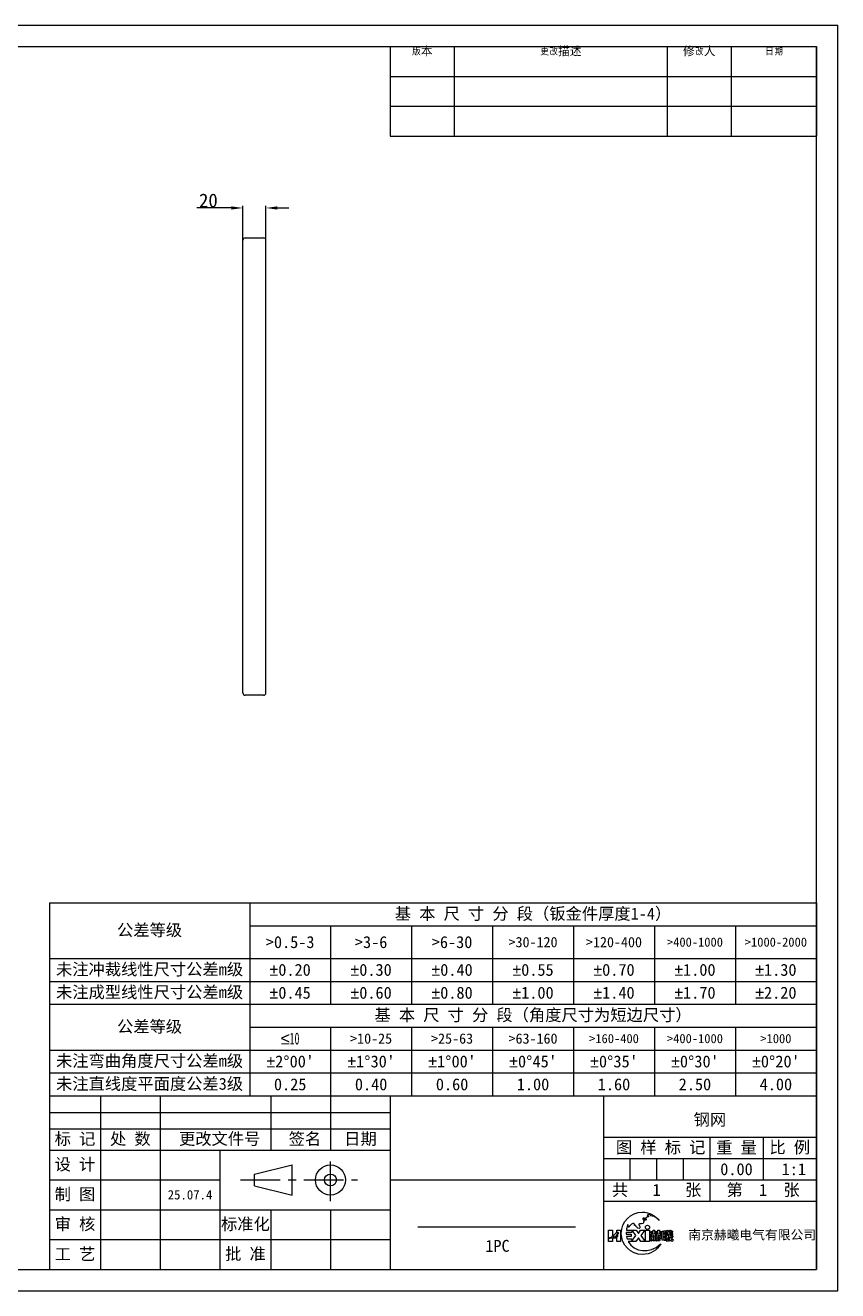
# Model space of a CAD drawing. Header units: millimetres. Extents: x 2092 to 3657, y 94 to 1201.
# Drawn here: x 2947 to 3657, y 94 to 1201 of the extents above; entities that cross this region are included whole.
import ezdxf

# ---------------------------------------------------------------- set-up
doc = ezdxf.new("R2010")
doc.units = ezdxf.units.MM
doc.header["$LTSCALE"] = 92.4
doc.header["$PDMODE"] = 3
doc.header["$PDSIZE"] = 2
doc.linetypes.add('CENTER', pattern=[0.6, 0.375, -0.075, 0.075, -0.075])
doc.layers.get('0').update_dxf_attribs({"linetype": 'CONTINUOUS'})
doc.layers.get('Defpoints').update_dxf_attribs({"linetype": 'CONTINUOUS'})
for name, color, linetype in [('GANGWANG_DXF_DIMENSION', 7, 'CONTINUOUS'), ('WANG_9_DXF_CONTINUOUS_LINE', 7, 'CONTINUOUS'), ('图框', 7, 'CONTINUOUS')]:
    doc.layers.add(name, color=color, linetype=linetype)
doc.styles.get("Standard").update_dxf_attribs({"font": 'simfang1.ttf'})
doc.styles.add('TEXTSTYLE_2', font='simfang2.ttf')
doc.styles.add('TEXTSTYLE_3', font='gdt')
doc.styles.add('TEXTSTYLE_4', font='symbol_asme.ttf')
doc.styles.add('TEXTSTYLE_5', font='symbol_asme.ttf')
doc.dimstyles.new('DIMSTYLE_2', dxfattribs={"dimtxt": 8, "dimasz": 10, "dimexe": 2, "dimexo": 0, "dimgap": 0.5, "dimtad": 1, "dimdec": 3, "dimdsep": 46, "dimtxsty": 'Standard', "dimblk": '_FILLED', "dimblk1": '_FILLED', "dimblk2": '_FILLED', "dimcen": 0.09, "dimadec": 3, "dimazin": 2, "dimtp": 0.2, "dimtm": 0.2, "dimtfac": 1, "dimtdec": 3, "dimtofl": 0, "dimtmove": 0, "dimatfit": 3, "dimldrblk": '_FILLED', "dimfxl": 1, "dimtolj": 1, "dimarcsym": 0})

# ---------------------------------------------------------------- blocks, each defined once
blk = doc.blocks.new('_FILLED')
at = {"color": 0, "linetype": 'ByBlock'}
blk.add_solid([(0, 0), (-1, 0.14), (-1, -0.14)], dxfattribs=at)
blk = doc.blocks.new('*D14')
at = {"layer": 'Defpoints', "color": 0}
for p in [(3137.2, 1041.2), (3137.2, 1013), (3157.3, 1013)]:
    blk.add_point(p, dxfattribs=at)
at = {"layer": 'GANGWANG_DXF_DIMENSION', "color": 0, "lineweight": -2}
for p, q in [((3127.2, 1041.2), (3096.8, 1041.2)), ((3137.2, 1013), (3137.2, 1043.2)), ((3157.3, 1013), (3157.3, 1043.2)), ((3167.3, 1041.2), (3177.3, 1041.2))]:
    blk.add_line(p, q, dxfattribs=at)
at = {"layer": 'GANGWANG_DXF_DIMENSION', "color": 0, "lineweight": -2, "xscale": 10, "yscale": 10, "zscale": 10}
blk.add_blockref('_FILLED', (3137.2, 1041.2), dxfattribs=at)
at = {"layer": 'GANGWANG_DXF_DIMENSION', "color": 0, "lineweight": -2, "xscale": 10, "yscale": 10, "zscale": 10, "rotation": 180}
blk.add_blockref('_FILLED', (3157.3, 1041.2), dxfattribs=at)
at = {"layer": 'GANGWANG_DXF_DIMENSION', "color": 0, "insert": (3107, 1047.7), "char_height": 12, "attachment_point": 5}
blk.add_mtext('\\A1;20', dxfattribs=at)
blk = doc.blocks.new('*T33')
at = {"layer": '图框', "color": 0, "linetype": 'ByBlock', "lineweight": -2, "transparency": 16777216}
for p, q in [((0, 0), (372.645, 0)), ((0, 0), (0, -78.25545)), ((55.89675, 0), (55.89675, -78.25545)), ((242.21925, 0), (242.21925, -78.25545)), ((298.116, 0), (298.116, -78.25545)), ((372.645, 0), (372.645, -78.25545)), ((0, -26.08515), (372.645, -26.08515)), ((0, -52.1703), (372.645, -52.1703)), ((0, -78.25545), (372.645, -78.25545))]:
    blk.add_line(p, q, dxfattribs=at)
at = {"layer": '图框', "color": 3, "linetype": 'Continuous', "transparency": 16777216, "char_height": 7.4529, "attachment_point": 2, "style": 'TEXTSTYLE_3'}
for s, insert, width in [('版本', (27.948375, -0.223587), 55.449576), ('更改描述', (149.058, -0.223587), 185.875326), ('修改人', (270.167625, -0.223587), 55.449576), ('日期', (335.3805, -0.223587), 74.081826)]:
    blk.add_mtext(s, dxfattribs=dict(at, insert=insert, width=width))

msp = doc.modelspace()

# ---------------------------------------------------------------- linework, layer by layer
at = {"layer": 'WANG_9_DXF_CONTINUOUS_LINE', "color": 7}
for p, q in [((3137.2114, 617.04), (3137.2114, 1013.04)), ((3139.2114, 1015.04), (3155.3114, 1015.04)), ((3157.3114, 617.04), (3157.3114, 1013.04)), ((3155.3114, 615.04), (3139.2114, 615.04))]:
    msp.add_line(p, q, dxfattribs=at)
for centre, start, end in [((3139.2114, 1013.04), 90, 180), ((3155.3114, 1013.04), 0, 90), ((3139.2114, 617.04), 180, 270), ((3155.3114, 617.04), 270, 360)]:
    msp.add_arc(centre, 2, start, end, dxfattribs=at)
at = {"layer": '图框', "color": 2, "linetype": 'Continuous'}
for p, q in [((2092.2628, 1200.9688), (3657.3718, 1200.9688)), ((3657.3718, 94.2131), (3657.3718, 1200.9688)), ((2967.9786, 433.3201), (3638.7396, 433.3201)), ((2967.9786, 433.3201), (2967.9786, 264.6026)), ((3143.1217, 433.3201), (3143.1217, 264.6026)), ((3638.7396, 433.3201), (3638.7396, 264.6026)), ((3143.1217, 413.2904), (3638.7396, 413.2904)), ((3213.9243, 413.2904), (3213.9243, 344.7213)), ((3284.7268, 413.2904), (3284.7268, 344.7213)), ((3355.5294, 413.2904), (3355.5294, 344.7213)), ((3426.3319, 413.2904), (3426.3319, 344.7213)), ((3497.1345, 413.2904), (3497.1345, 344.7213)), ((3567.937, 413.2904), (3567.937, 344.7213)), ((2967.9786, 384.7806), (3638.7396, 384.7806)), ((2967.9786, 364.7509), (3638.7396, 364.7509)), ((2967.9786, 344.7213), (3638.7396, 344.7213)), ((3143.1217, 324.6916), (3638.7396, 324.6916)), ((3213.9243, 324.6916), (3213.9243, 264.6026)), ((3284.7268, 324.6916), (3284.7268, 264.6026)), ((3355.5294, 324.6916), (3355.5294, 264.6026)), ((3426.3319, 324.6916), (3426.3319, 264.6026)), ((3497.1345, 324.6916), (3497.1345, 264.6026)), ((3567.937, 324.6916), (3567.937, 264.6026)), ((2967.9786, 304.6619), (3638.7396, 304.6619)), ((2967.9786, 284.6323), (3638.7396, 284.6323)), ((2967.9786, 273.0827), (2967.9786, 112.8454)), ((3213.9243, 273.0827), (3213.9243, 217.186)), ((3638.7396, 273.0827), (3638.7396, 112.8454)), ((2967.9786, 264.6026), (3638.7396, 264.6026)), ((3012.696, 264.6026), (3012.696, 112.8454)), ((3064.8663, 264.6026), (3064.8663, 112.8454)), ((3161.754, 264.6026), (3161.754, 217.186)), ((3266.0946, 264.6026), (3266.0946, 112.8454)), ((3452.4171, 264.6026), (3452.4171, 112.8454)), ((2967.9786, 249.9927), (3266.0946, 249.9927)), ((2967.9786, 235.8182), (3266.0946, 235.8182)), ((3452.4171, 228.3653), (3638.7396, 228.3653)), ((3545.5783, 228.3653), (3545.5783, 172.4686)), ((3592.1589, 228.3653), (3592.1589, 191.1008)), ((2967.9786, 217.186), (3266.0946, 217.186)), ((3117.0366, 217.186), (3117.0366, 112.8454)), ((3147.3775, 196.2705), (3180.2821, 204.2451)), ((3180.2821, 177.8619), (3180.2821, 204.2451)), ((3452.4171, 209.7331), (3638.7396, 209.7331)), ((3475.7074, 209.7331), (3475.7074, 191.1008)), ((3498.9977, 209.7331), (3498.9977, 191.1008)), ((3522.288, 209.7331), (3522.288, 191.1008)), ((2967.9786, 191.1008), (3117.0366, 191.1008)), ((3147.3775, 185.8365), (3147.3775, 196.2705)), ((3266.0946, 191.1008), (3452.4171, 191.1008)), ((3452.4171, 191.1008), (3638.7396, 191.1008)), ((3147.3775, 185.8365), (3180.2821, 177.8619)), ((3452.4171, 172.4686), (3638.7396, 172.4686)), ((2967.9786, 165.0157), (3266.0946, 165.0157)), ((3161.754, 165.0157), (3161.754, 112.8454)), ((3213.9243, 165.0157), (3213.9243, 112.8454)), ((3290.1335, 149.9946), (3427.985, 149.9946)), ((2967.9786, 138.9305), (3266.0946, 138.9305)), ((2967.9786, 112.8454), (3266.0946, 112.8454)), ((3266.0946, 112.8454), (3452.4171, 112.8454)), ((3452.4171, 112.8454), (3638.7396, 112.8454)), ((2092.2628, 94.2131), (3657.3718, 94.2131))]:
    msp.add_line(p, q, dxfattribs=at)
at = {"layer": '图框', "color": 7, "linetype": 'Continuous'}
for p, q in [((2185.4241, 1182.3365), (3638.7396, 1182.3365)), ((3638.7396, 112.8454), (3638.7396, 1182.3365)), ((3477.4807, 147.2122), (3481.2072, 147.2122)), ((3480.8948, 142.452), (3477.4807, 147.2122)), ((3481.2072, 147.2122), (3483.1545, 144.1589)), ((3483.1545, 144.1589), (3485.054, 147.2122)), ((3485.054, 147.2122), (3488.7805, 147.2122)), ((3488.7805, 147.2122), (3485.3422, 142.4039)), ((3489.3094, 147.2122), (3492.7228, 147.2122)), ((3489.3094, 137.2831), (3489.3094, 147.2122)), ((3492.7228, 147.2122), (3492.7228, 137.2831)), ((3503.8544, 146.2264), (3505.2967, 146.2264)), ((3503.8544, 138.3888), (3503.8544, 146.2264)), ((3505.2967, 145.1446), (3505.0322, 145.1446)), ((3505.0322, 145.1446), (3505.0322, 143.2212)), ((3506.691, 146.2264), (3505.2967, 146.2264)), ((3505.2967, 145.1446), (3505.5615, 145.1446)), ((3505.5615, 145.1446), (3505.5615, 143.2212)), ((3506.691, 141.947), (3506.691, 146.2264)), ((3506.9317, 143.9906), (3507.7971, 143.9906)), ((3506.9317, 143.1492), (3506.9317, 143.9906)), ((3506.9799, 146.2264), (3507.7971, 146.2264)), ((3506.9799, 145.3129), (3506.9799, 146.2264)), ((3507.7971, 145.3129), (3506.9799, 145.3129)), ((3507.0037, 146.2264), (3507.0037, 145.3129)), ((3507.172, 145.0243), (3507.7971, 145.0243)), ((3507.172, 144.279), (3507.172, 145.0243)), ((3507.7971, 144.279), (3507.172, 144.279)), ((3507.7733, 146.7553), (3507.7971, 146.7795)), ((3507.7971, 146.6591), (3507.7971, 146.7795)), ((3507.7971, 146.7795), (3507.7971, 146.6591)), ((3507.7971, 146.2264), (3508.1819, 146.2264)), ((3509.1673, 145.3129), (3507.7971, 145.3129)), ((3507.7971, 145.0243), (3509.1673, 145.0243)), ((3509.1673, 144.279), (3507.7971, 144.279)), ((3507.7971, 143.9906), (3509.1673, 143.9906)), ((3509.1673, 145.0243), (3509.1673, 145.3129)), ((3509.1673, 143.9906), (3509.1673, 144.279)), ((3509.5762, 146.3947), (3509.288, 146.2264)), ((3509.288, 146.2264), (3509.5762, 146.2264)), ((3509.6245, 146.4188), (3509.5762, 146.4909)), ((3509.5762, 146.4909), (3509.5762, 146.3947)), ((3509.5762, 146.4909), (3509.5762, 146.3947)), ((3509.5762, 146.3947), (3509.6245, 146.4188)), ((3509.5762, 146.2264), (3510.1772, 146.2264)), ((3510.1772, 146.2264), (3510.5858, 147.1641)), ((3511.5477, 145.3129), (3510.4178, 145.3129)), ((3510.4178, 145.3129), (3510.4178, 145.0243)), ((3510.4178, 145.0243), (3511.5477, 145.0243)), ((3511.5477, 144.279), (3510.4178, 144.279)), ((3510.4178, 144.279), (3510.4178, 143.9906)), ((3510.4178, 143.9906), (3511.5477, 143.9906)), ((3511.4515, 146.2264), (3511.5477, 146.2264)), ((3511.5477, 146.2264), (3512.9179, 146.2264)), ((3512.9179, 145.3129), (3511.5477, 145.3129)), ((3511.5477, 145.0243), (3512.5814, 145.0243)), ((3512.5814, 144.279), (3511.5477, 144.279)), ((3511.5477, 143.9906), (3513.0383, 143.9906)), ((3512.5814, 145.0243), (3512.5814, 144.279)), ((3512.9179, 146.2264), (3512.9179, 145.3129)), ((3513.0383, 143.9906), (3513.0383, 143.1492)), ((3477.12, 137.2831), (3480.8948, 142.452)), ((3480.8948, 137.2831), (3477.12, 137.2831)), ((3483.0825, 140.4805), (3480.8948, 137.2831)), ((3485.2702, 137.2831), (3483.0825, 140.4805)), ((3489.0929, 137.2831), (3485.2702, 137.2831)), ((3485.3422, 142.4039), (3489.0929, 137.2831)), ((3492.7228, 137.2831), (3489.3094, 137.2831)), ((3505.0322, 138.3888), (3503.8544, 138.3888)), ((3505.0322, 143.2212), (3505.2967, 143.2212)), ((3505.2967, 142.1875), (3505.0322, 142.1875)), ((3505.0322, 142.1875), (3505.0322, 140.1198)), ((3505.0322, 140.1198), (3505.2967, 140.1198)), ((3505.2967, 139.0861), (3505.0322, 139.0861)), ((3505.0322, 139.0861), (3505.0322, 138.3888)), ((3505.5615, 143.2212), (3505.2967, 143.2212)), ((3505.2967, 142.1875), (3505.5615, 142.1875)), ((3505.5615, 140.1198), (3505.2967, 140.1198)), ((3505.2967, 139.0861), (3505.6094, 139.0861)), ((3505.5615, 142.1875), (3505.5615, 140.1198)), ((3505.6094, 139.0861), (3505.6094, 138.5331)), ((3505.6094, 138.5331), (3506.691, 138.5331)), ((3507.0037, 141.947), (3506.691, 141.947)), ((3506.691, 140.5286), (3506.691, 141.0816)), ((3506.691, 141.0816), (3507.0037, 141.0816)), ((3506.691, 138.5331), (3506.691, 140.1679)), ((3507.7971, 143.1492), (3506.9317, 143.1492)), ((3506.9799, 142.9087), (3507.0037, 142.9087)), ((3507.0037, 142.8606), (3506.9799, 142.9087)), ((3507.0037, 142.9087), (3507.0037, 142.8606)), ((3507.0037, 142.8606), (3507.0037, 142.9087)), ((3507.0037, 141.0816), (3507.0037, 141.947)), ((3507.0037, 141.947), (3507.7971, 141.947)), ((3507.0037, 141.0816), (3507.0037, 141.947)), ((3507.3164, 141.0816), (3507.0037, 141.0816)), ((3507.0037, 139.8795), (3507.0037, 140.721)), ((3507.0037, 139.8795), (3507.0037, 140.721)), ((3507.0279, 139.8795), (3507.0037, 139.8795)), ((3507.172, 139.9997), (3507.0279, 139.8795)), ((3507.172, 139.4949), (3507.172, 139.9997)), ((3507.5568, 139.4949), (3507.172, 139.4949)), ((3507.7971, 142.1634), (3507.3164, 142.1634)), ((3507.7971, 138.5331), (3507.3406, 138.5331)), ((3507.7971, 140.4805), (3507.5088, 140.1921)), ((3507.5088, 140.1921), (3507.7971, 140.1921)), ((3507.725, 138.2928), (3507.7971, 138.2928)), ((3509.3838, 143.1492), (3507.7971, 143.1492)), ((3507.7971, 141.947), (3508.0857, 141.947)), ((3507.7971, 140.1921), (3508.0857, 140.1921)), ((3508.4701, 138.5331), (3507.7971, 138.5331)), ((3507.7971, 138.2928), (3508.2298, 138.2928)), ((3508.0857, 141.947), (3508.0857, 142.1875)), ((3508.0857, 140.1921), (3508.0857, 140.8172)), ((3509.5762, 139.5428), (3508.5425, 139.5428)), ((3508.5425, 139.5428), (3508.5425, 139.2784)), ((3508.5425, 139.2784), (3509.5762, 139.2784)), ((3509.5762, 142.3077), (3509.0473, 142.2356)), ((3509.0473, 142.2356), (3509.0473, 141.947)), ((3509.0473, 141.947), (3509.5762, 141.947)), ((3509.5762, 141.0816), (3509.0473, 141.0816)), ((3509.0473, 141.0816), (3509.0473, 140.1921)), ((3509.0473, 140.1921), (3509.5762, 140.1921)), ((3509.5762, 140.8651), (3509.2635, 140.5767)), ((3509.5762, 143.1492), (3509.5041, 143.1492)), ((3509.5041, 143.1492), (3509.5762, 143.053)), ((3510.0569, 143.1492), (3509.5762, 143.1492)), ((3509.9607, 142.3558), (3509.5762, 143.053)), ((3509.5762, 142.3077), (3509.9607, 142.3558)), ((3509.5762, 141.947), (3510.0813, 141.947)), ((3510.1772, 141.0816), (3509.5762, 141.0816)), ((3509.5762, 140.8651), (3509.7203, 140.9854)), ((3509.6003, 140.1921), (3509.5762, 140.1921)), ((3509.5762, 139.5428), (3509.6003, 139.5428)), ((3509.5762, 139.2784), (3509.7203, 139.2784)), ((3509.6003, 139.5428), (3509.6003, 140.1921)), ((3509.7203, 139.2784), (3509.6245, 138.5331)), ((3510.2975, 140.1679), (3510.0089, 139.8314)), ((3510.2496, 140.5286), (3510.1772, 141.0816)), ((3511.5477, 143.1492), (3511.115, 143.1492)), ((3511.115, 143.1492), (3511.115, 141.947)), ((3511.115, 141.947), (3511.5477, 141.947)), ((3511.5477, 141.0816), (3511.1629, 141.0816)), ((3511.5477, 142.8366), (3511.3312, 142.6923)), ((3511.3312, 142.6923), (3511.5477, 142.3798)), ((3511.5477, 142.8366), (3511.9563, 143.1492)), ((3511.9563, 143.1492), (3511.5477, 143.1492)), ((3511.836, 141.947), (3511.5477, 142.3798)), ((3511.5477, 141.947), (3511.836, 141.947)), ((3511.716, 141.0816), (3511.5477, 141.0816)), ((3513.2065, 141.0816), (3511.9563, 141.0816)), ((3513.0383, 143.1492), (3512.1725, 143.1492)), ((3512.1725, 143.1492), (3512.7738, 142.2836)), ((3512.7738, 142.2836), (3512.2931, 141.947)), ((3512.2931, 141.947), (3513.2065, 141.947)), ((3513.2065, 141.947), (3513.2065, 141.0816)), ((2185.4241, 112.8454), (3638.7396, 112.8454))]:
    msp.add_line(p, q, dxfattribs=at)
at = {"layer": '图框', "color": 2, "linetype": 'CENTER'}
for p, q in [((3213.7676, 172.4212), (3213.7676, 209.6857)), ((3135.12, 191.0535), (3237.5014, 191.0535))]:
    msp.add_line(p, q, dxfattribs=at)
at = {"layer": '图框', "color": 2, "linetype": 'Continuous'}
for radius in [13.1544, 5.1984]:
    msp.add_circle((3213.7676, 191.0535), radius, dxfattribs=at)
at = {"layer": '图框', "color": 7, "linetype": 'Continuous'}
for centre, radius, start, end in [((3491.139, 144.875), 18.6941, 179.3210539, 184.1879899), ((3488.3145, 144.5094), 15.8415, 190.9872814, 198.2714862)]:
    msp.add_arc(centre, radius, start, end, dxfattribs=at)
for points, knots in [([(3502.6521, 135.1914), (3499.4545, 129.6137), (3493.4441, 125.8632), (3486.5683, 125.8632), (3476.3747, 125.8632), (3468.0805, 134.1575), (3468.0805, 144.3752), (3468.0805, 154.5929), (3476.3747, 162.8872), (3486.5683, 162.8872), (3492.5787, 162.8872), (3497.9399, 160.0024), (3501.3302, 155.5546)], [43, 43, 43, 43, 44, 44, 44, 45, 45, 45, 46, 46, 46, 47, 47, 47, 47]), ([(3491.5933, 159.81), (3491.9295, 159.7379), (3491.9295, 159.8339), (3491.9295, 159.4974), (3491.9295, 159.4974), (3491.9295, 158.8723), (3491.9295, 158.8723)], [5, 5, 5, 5, 6, 6, 6, 7, 7, 7, 7]), ([(3460.3871, 147.2122), (3460.3871, 147.2122), (3460.3871, 143.7501), (3460.3871, 143.7501), (3460.3871, 143.7501), (3460.3871, 142.4039), (3460.3871, 142.4039)], [1, 1, 1, 1, 2, 2, 2, 3, 3, 3, 3]), ([(3483.972, 151.0107), (3484.1882, 150.6982), (3484.4768, 150.2655), (3484.4768, 149.8328), (3484.4768, 149.2316), (3484.2844, 148.1257), (3482.6977, 148.9191)], [24, 24, 24, 24, 25, 25, 25, 26, 26, 26, 26]), ([(3491.0161, 147.8612), (3492.0019, 147.8612), (3492.8194, 148.6787), (3492.8194, 149.6643), (3492.8194, 150.6742), (3492.0019, 151.4915), (3491.0161, 151.4915), (3490.0062, 151.4915), (3489.1887, 150.6742), (3489.1887, 149.6643), (3489.1887, 148.6787), (3490.0062, 147.8612), (3491.0161, 147.8612)], [0, 0, 0, 0, 1, 1, 1, 2, 2, 2, 3, 3, 3, 4, 4, 4, 4]), ([(3495.8725, 147.092), (3495.8725, 147.092), (3496.5217, 147.092), (3496.5217, 147.092), (3497.0506, 147.092), (3497.291, 147.0439), (3497.2427, 146.9717)], [4, 4, 4, 4, 5, 5, 5, 6, 6, 6, 6]), ([(3497.1948, 146.8034), (3497.1465, 146.6352), (3497.1227, 146.4909), (3497.1227, 146.3466), (3497.1227, 146.3466), (3497.1227, 145.938), (3497.1227, 145.938)], [7, 7, 7, 7, 8, 8, 8, 9, 9, 9, 9]), ([(3500.1758, 147.092), (3500.1758, 147.092), (3501.0175, 147.092), (3501.0175, 147.092), (3501.4022, 147.092), (3501.5702, 147.0439), (3501.5464, 146.9717)], [32, 32, 32, 32, 33, 33, 33, 34, 34, 34, 34]), ([(3501.4984, 146.8034), (3501.4743, 146.6591), (3501.4743, 146.4909), (3501.4743, 146.2986), (3501.4743, 146.2986), (3501.4743, 145.938), (3501.4743, 145.938)], [35, 35, 35, 35, 36, 36, 36, 37, 37, 37, 37]), ([(3464.1136, 137.2831), (3464.1136, 137.2831), (3464.1136, 141.298), (3464.1136, 141.298), (3464.1136, 141.298), (3464.1136, 142.0191), (3464.1136, 142.0191)], [4, 4, 4, 4, 5, 5, 5, 6, 6, 6, 6]), ([(3500.5124, 142.9087), (3500.5124, 142.9087), (3500.5124, 141.5624), (3500.5124, 141.5624), (3500.5124, 139.7352), (3499.9355, 138.3888), (3498.7815, 137.4753)], [55, 55, 55, 55, 56, 56, 56, 57, 57, 57, 57])]:
    msp.add_open_spline(points, degree=3, knots=knots, dxfattribs=at)
for points in [[(3486.9531, 157.1173), (3486.9052, 156.7806), (3486.9052, 156.9249), (3487.1214, 156.6365)], [(3487.3137, 157.55), (3486.929, 157.4778), (3487.0252, 157.55), (3486.9531, 157.1173)], [(3487.1214, 156.6365), (3487.5061, 156.1074), (3488.2516, 154.8333), (3487.6744, 153.8477)], [(3488.0109, 157.6462), (3488.0109, 157.6462), (3487.3137, 157.55), (3487.3137, 157.55)], [(3488.3954, 157.4538), (3488.2516, 157.7183), (3488.3233, 157.6943), (3488.0109, 157.6462)], [(3489.1649, 155.9873), (3489.1649, 155.9873), (3488.3954, 157.4538), (3488.3954, 157.4538)], [(3489.9104, 156.1074), (3489.9104, 156.1074), (3489.5735, 155.4825), (3489.1649, 155.9873)], [(3489.4776, 157.6943), (3489.2611, 157.5019), (3489.237, 157.574), (3489.4053, 157.3818)], [(3489.4053, 157.3818), (3489.4776, 157.2616), (3489.6218, 157.1173), (3489.8142, 156.8768)], [(3490.8961, 158.7521), (3490.8961, 158.7521), (3489.4776, 157.6943), (3489.4776, 157.6943)], [(3489.8142, 156.8768), (3489.9583, 156.7327), (3489.9824, 156.2998), (3489.9104, 156.1074)], [(3490.7517, 160.3147), (3490.7517, 160.3147), (3490.7034, 159.9782), (3491.5933, 159.81)], [(3493.3721, 160.4109), (3493.4441, 161.0119), (3491.5212, 160.8919), (3490.7517, 160.3147)], [(3491.9295, 158.8723), (3491.9057, 158.2232), (3491.4006, 159.1368), (3490.8961, 158.7521)], [(3493.9731, 159.6657), (3493.9731, 159.6657), (3493.3721, 160.4109), (3493.3721, 160.4109)], [(3495.4639, 159.6896), (3495.4639, 159.6896), (3494.6702, 159.1126), (3493.9731, 159.6657)], [(3501.3302, 155.5546), (3498.8298, 157.8385), (3498.517, 158.0789), (3495.4639, 159.6896)], [(3456.9732, 147.2122), (3456.9732, 147.2122), (3460.3871, 147.2122), (3460.3871, 147.2122)], [(3456.9732, 137.2831), (3456.9732, 137.2831), (3456.9732, 147.2122), (3456.9732, 147.2122)], [(3456.9732, 147.2122), (3456.9732, 147.2122), (3456.9732, 147.2122), (3456.9732, 147.2122)], [(3465.1473, 145.0965), (3463.5847, 144.9764), (3462.1421, 143.702), (3461.3969, 142.4039)], [(3464.1136, 145.0965), (3464.1136, 145.0965), (3464.1136, 147.2122), (3464.1136, 147.2122)], [(3464.1136, 147.2122), (3464.1136, 147.2122), (3467.5276, 147.2122), (3467.5276, 147.2122)], [(3466.085, 144.6157), (3465.4359, 145.0243), (3464.7627, 145.1686), (3464.1136, 145.0965)], [(3464.1136, 142.0191), (3464.7146, 143.1731), (3464.3781, 144.0627), (3466.085, 144.6157)], [(3465.1473, 142.0191), (3465.1473, 142.0191), (3465.1473, 145.0965), (3465.1473, 145.0965)], [(3467.5276, 147.2122), (3467.5276, 147.2122), (3467.5276, 137.2831), (3467.5276, 137.2831)], [(3477.2162, 145.0965), (3477.2162, 145.0965), (3473.6308, 145.0965), (3472.4462, 145.0965)], [(3473.4176, 151.2992), (3473.0048, 149.8788), (3472.7302, 148.5153), (3472.581, 147.2122)], [(3472.581, 147.2122), (3473.8121, 147.2122), (3477.2162, 147.2122), (3477.2162, 147.2122)], [(3474.2351, 151.2031), (3473.8985, 152.4773), (3473.7543, 151.8522), (3473.4176, 151.2992)], [(3474.0188, 150.0731), (3473.8745, 150.5299), (3474.3072, 150.8906), (3474.2351, 151.2031)], [(3474.0427, 150.025), (3474.0427, 150.0491), (3474.0188, 150.0731), (3474.0188, 150.0731)], [(3474.9323, 150.0731), (3474.8602, 149.7366), (3474.1148, 149.7366), (3474.0427, 150.025)], [(3475.6055, 150.8425), (3474.8361, 151.0347), (3475.0525, 150.7463), (3474.9323, 150.0731)], [(3478.1299, 152.9341), (3476.2065, 152.1887), (3475.6055, 150.8425), (3475.6055, 150.8425)], [(3477.2162, 147.2122), (3477.2162, 147.2122), (3477.2162, 145.0965), (3477.2162, 145.0965)], [(3479.6684, 151.2752), (3479.6684, 151.2752), (3480.0049, 153.6792), (3478.1299, 152.9341)], [(3480.3659, 151.2512), (3480.3659, 151.2512), (3479.6684, 151.2752), (3479.6684, 151.2752)], [(3480.8224, 151.0107), (3480.7265, 151.3233), (3480.7265, 151.2271), (3480.3659, 151.2512)], [(3481.111, 150.2174), (3481.111, 150.2174), (3480.8224, 151.0107), (3480.8224, 151.0107)], [(3481.3275, 150.0731), (3481.1351, 150.0731), (3481.183, 150.0491), (3481.111, 150.2174)], [(3481.9285, 149.5923), (3481.9285, 149.5923), (3481.3275, 150.0731), (3481.3275, 150.0731)], [(3482.1929, 149.4721), (3482.0967, 149.6404), (3482.1205, 149.5923), (3481.9285, 149.5923)], [(3482.3612, 149.2076), (3482.3612, 149.2076), (3482.1929, 149.4721), (3482.1929, 149.4721)], [(3482.6977, 148.9191), (3482.4812, 149.0153), (3482.5056, 149.0153), (3482.3612, 149.2076)], [(3483.3949, 152.2368), (3483.2266, 152.1166), (3483.2266, 152.1647), (3483.3228, 151.9963)], [(3483.3228, 151.9963), (3483.3228, 151.9963), (3483.972, 151.0107), (3483.972, 151.0107)], [(3483.9958, 152.5975), (3483.9958, 152.5975), (3483.3949, 152.2368), (3483.3949, 152.2368)], [(3484.3086, 152.6456), (3484.1403, 152.6697), (3484.1641, 152.6937), (3483.9958, 152.5975)], [(3487.6744, 153.8477), (3487.6744, 153.8477), (3486.881, 152.2849), (3484.3086, 152.6456)], [(3493.9251, 142.9087), (3493.9251, 142.9087), (3493.9251, 143.9425), (3493.9251, 143.9425)], [(3493.9251, 143.9425), (3493.9251, 143.9425), (3495.8725, 143.9425), (3495.8725, 143.9425)], [(3494.382, 144.8802), (3494.382, 144.8802), (3494.382, 145.938), (3494.382, 145.938)], [(3494.382, 145.938), (3494.382, 145.938), (3495.8725, 145.938), (3495.8725, 145.938)], [(3495.8725, 144.8802), (3495.8725, 144.8802), (3494.382, 144.8802), (3494.382, 144.8802)], [(3495.8725, 145.938), (3495.8725, 145.938), (3495.8725, 147.092), (3495.8725, 147.092)], [(3495.8725, 143.9425), (3495.8725, 143.9425), (3495.8725, 144.8802), (3495.8725, 144.8802)], [(3495.8725, 144.8802), (3495.8725, 144.8802), (3495.8725, 144.8802), (3495.8725, 144.8802)], [(3497.1227, 145.938), (3497.1227, 145.938), (3498.3488, 145.938), (3498.3488, 145.938)], [(3498.3488, 144.8802), (3498.3488, 144.8802), (3497.1227, 144.8802), (3497.1227, 144.8802)], [(3497.1227, 144.8802), (3497.1227, 144.8802), (3497.1227, 143.9425), (3497.1227, 143.9425)], [(3497.1227, 143.9425), (3497.1227, 143.9425), (3498.397, 143.9425), (3498.397, 143.9425)], [(3497.2427, 146.9717), (3497.2427, 146.8996), (3497.2189, 146.8515), (3497.1948, 146.8034)], [(3498.3488, 145.938), (3498.3488, 145.938), (3498.3488, 144.8802), (3498.3488, 144.8802)], [(3498.397, 143.9425), (3498.397, 143.9425), (3498.397, 142.9087), (3498.397, 142.9087)], [(3498.7332, 144.8802), (3498.7332, 144.8802), (3498.7332, 145.938), (3498.7332, 145.938)], [(3498.7332, 145.938), (3498.7332, 145.938), (3500.1758, 145.938), (3500.1758, 145.938)], [(3500.2241, 144.8802), (3500.2241, 144.8802), (3498.7332, 144.8802), (3498.7332, 144.8802)], [(3498.7332, 142.9087), (3498.7332, 142.9087), (3498.7332, 143.9425), (3498.7332, 143.9425)], [(3498.7332, 143.9425), (3498.7332, 143.9425), (3500.2241, 143.9425), (3500.2241, 143.9425)], [(3500.1758, 145.938), (3500.1758, 145.938), (3500.1758, 147.092), (3500.1758, 147.092)], [(3500.2241, 143.9425), (3500.2241, 143.9425), (3500.2241, 144.8802), (3500.2241, 144.8802)], [(3501.4743, 145.938), (3501.4743, 145.938), (3502.9648, 145.938), (3502.9648, 145.938)], [(3502.9648, 144.8802), (3502.9648, 144.8802), (3501.4743, 144.8802), (3501.4743, 144.8802)], [(3501.4743, 144.8802), (3501.4743, 144.8802), (3501.4743, 143.9425), (3501.4743, 143.9425)], [(3501.4743, 143.9425), (3501.4743, 143.9425), (3503.3255, 143.9425), (3503.3255, 143.9425)], [(3501.5464, 146.9717), (3501.5464, 146.8996), (3501.5464, 146.8515), (3501.4984, 146.8034)], [(3502.9648, 145.938), (3502.9648, 145.938), (3502.9648, 144.8802), (3502.9648, 144.8802)], [(3503.3255, 143.9425), (3503.3255, 143.9425), (3503.3255, 142.9087), (3503.3255, 142.9087)], [(3507.7971, 146.6591), (3507.7971, 146.6833), (3507.7733, 146.7314), (3507.7733, 146.7553)], [(3507.7971, 146.7795), (3508.1819, 146.9237), (3508.5425, 147.092), (3508.879, 147.2122)], [(3507.8933, 146.5631), (3507.8454, 146.5871), (3507.8212, 146.611), (3507.7971, 146.6591)], [(3508.1819, 146.2264), (3508.1336, 146.2745), (3508.0374, 146.3947), (3507.8933, 146.5631)], [(3508.879, 147.2122), (3509.0714, 147.0679), (3509.288, 146.8276), (3509.5762, 146.4909)], [(3510.5858, 147.1641), (3510.634, 147.1399), (3510.7061, 147.116), (3510.8023, 147.092)], [(3510.8023, 147.092), (3511.115, 147.0198), (3511.3553, 146.9717), (3511.5477, 146.9237)], [(3511.5477, 146.3226), (3511.4995, 146.2986), (3511.4753, 146.2505), (3511.4515, 146.2264)], [(3511.5477, 146.9237), (3511.7642, 146.8755), (3511.908, 146.8276), (3511.908, 146.8034)], [(3511.7398, 146.5631), (3511.6677, 146.4669), (3511.5957, 146.3947), (3511.5477, 146.3226)], [(3511.908, 146.8034), (3511.9322, 146.7553), (3511.8842, 146.6591), (3511.7398, 146.5631)], [(3460.3871, 137.2831), (3460.3871, 137.2831), (3456.9732, 137.2831), (3456.9732, 137.2831)], [(3457.7666, 140.4084), (3457.7666, 140.4084), (3457.454, 139.9035), (3457.454, 139.9035)], [(3457.454, 139.9035), (3458.1513, 140.0238), (3458.8725, 140.0959), (3459.5457, 140.3362)], [(3460.0025, 141.5383), (3460.0025, 141.5383), (3459.8582, 140.4805), (3457.7666, 140.4084)], [(3459.5457, 140.3362), (3459.8343, 140.4324), (3460.0987, 140.5527), (3460.3871, 140.6968)], [(3460.3871, 142.4039), (3460.2189, 142.1153), (3460.0987, 141.8027), (3460.0025, 141.5383)], [(3460.339, 140.3843), (3460.339, 140.3843), (3460.3151, 140.3603), (3460.3151, 140.3603)], [(3460.3151, 140.3603), (3460.3151, 140.3603), (3460.3871, 140.3603), (3460.3871, 140.3603)], [(3460.3871, 140.3843), (3460.3871, 140.3843), (3460.339, 140.3843), (3460.339, 140.3843)], [(3460.339, 140.3843), (3460.339, 140.3843), (3460.339, 140.3843), (3460.339, 140.3843)], [(3460.3871, 140.6968), (3460.3871, 140.6968), (3460.3871, 140.3843), (3460.3871, 140.3843)], [(3460.3871, 140.3603), (3460.3871, 140.3603), (3460.3871, 137.2831), (3460.3871, 137.2831)], [(3461.3969, 140.6968), (3462.7433, 141.37), (3464.0414, 142.476), (3464.6665, 143.7262)], [(3464.6665, 143.7262), (3463.8492, 141.5143), (3462.1421, 140.6968), (3461.3969, 140.3843)], [(3461.3969, 142.4039), (3461.3969, 142.4039), (3461.3969, 140.6968), (3461.3969, 140.6968)], [(3461.3969, 140.3843), (3461.3969, 140.3843), (3461.3969, 140.3603), (3461.3969, 140.3603)], [(3461.3969, 140.3603), (3461.8056, 140.3603), (3462.1902, 140.3603), (3462.599, 140.3843)], [(3462.599, 140.3843), (3463.6087, 140.4324), (3464.5944, 140.9613), (3465.1234, 141.9951)], [(3467.5276, 137.2831), (3467.5276, 137.2831), (3464.1136, 137.2831), (3464.1136, 137.2831)], [(3465.1234, 141.9951), (3465.1234, 141.9951), (3465.1473, 142.0191), (3465.1473, 142.0191)], [(3472.4948, 143.5098), (3473.5803, 143.5098), (3476.8076, 143.5098), (3476.8076, 143.5098)], [(3476.8076, 141.4902), (3476.8076, 141.4902), (3473.81, 141.4902), (3472.7634, 141.4902)], [(3473.2717, 139.5428), (3474.3332, 139.5428), (3477.3845, 139.5428), (3477.3845, 139.5428)], [(3477.3845, 137.2831), (3477.3845, 137.2831), (3475.1983, 137.2831), (3474.2303, 137.2831)], [(3474.2303, 137.2831), (3479.1275, 127.9705), (3493.0187, 125.9518), (3502.2194, 134.8068)], [(3476.8076, 143.5098), (3476.8076, 143.5098), (3476.8076, 141.4902), (3476.8076, 141.4902)], [(3477.3845, 139.5428), (3477.3845, 139.5428), (3477.3845, 137.2831), (3477.3845, 137.2831)], [(3493.4924, 140.3603), (3493.7569, 140.8172), (3494.0213, 141.4902), (3494.2858, 142.4039)], [(3494.502, 139.9997), (3494.2858, 140.0959), (3493.9492, 140.2402), (3493.4924, 140.3603)], [(3493.6365, 138.0523), (3494.6944, 138.8456), (3495.2474, 140.1198), (3495.2474, 141.8508)], [(3494.6702, 137.4272), (3494.4058, 137.6916), (3494.0696, 137.9082), (3493.6365, 138.0523)], [(3495.2474, 142.9087), (3495.2474, 142.9087), (3493.9251, 142.9087), (3493.9251, 142.9087)], [(3494.2858, 142.4039), (3494.2858, 142.4039), (3495.2474, 142.1153), (3495.2474, 142.1153)], [(3495.2474, 141.8508), (3494.8867, 140.9613), (3494.6464, 140.3362), (3494.502, 139.9997)], [(3496.2331, 141.6105), (3496.2573, 139.8073), (3495.7525, 138.4129), (3494.6702, 137.4272)], [(3495.2474, 142.1153), (3495.2474, 142.1153), (3495.2474, 142.9087), (3495.2474, 142.9087)], [(3495.7525, 138.6774), (3496.3535, 138.6053), (3496.6176, 138.7255), (3496.5697, 138.9899)], [(3496.209, 137.7158), (3496.089, 138.1004), (3495.9446, 138.4129), (3495.7525, 138.6774)], [(3497.6516, 138.5091), (3497.8199, 137.9802), (3497.3389, 137.7158), (3496.209, 137.7158)], [(3496.5697, 142.9087), (3496.5697, 142.9087), (3496.2331, 142.9087), (3496.2331, 142.9087)], [(3496.2331, 142.9087), (3496.2331, 142.9087), (3496.2331, 141.6105), (3496.2331, 141.6105)], [(3496.5697, 138.9899), (3496.5697, 138.9899), (3496.5697, 142.9087), (3496.5697, 142.9087)], [(3498.397, 142.9087), (3498.397, 142.9087), (3497.6516, 142.9087), (3497.6516, 142.9087)], [(3497.6516, 142.9087), (3497.6516, 142.9087), (3497.6516, 142.2356), (3497.6516, 142.2356)], [(3497.6516, 142.2356), (3497.6516, 142.2356), (3498.2288, 142.452), (3498.2288, 142.452)], [(3497.8681, 140.9613), (3497.7478, 141.2257), (3497.6754, 141.4423), (3497.6516, 141.6105)], [(3497.6516, 141.6105), (3497.6516, 141.6105), (3497.6516, 138.5091), (3497.6516, 138.5091)], [(3497.7719, 138.1244), (3498.8777, 138.7015), (3499.4307, 139.8314), (3499.4307, 141.4902)], [(3498.7815, 137.4753), (3498.6132, 137.6677), (3498.2767, 137.884), (3497.7719, 138.1244)], [(3498.0605, 140.5767), (3498.0123, 140.6487), (3497.9399, 140.793), (3497.8681, 140.9613)], [(3497.9881, 140.0717), (3498.0605, 140.216), (3498.1326, 140.4084), (3498.1805, 140.6248)], [(3498.2288, 139.9516), (3498.0843, 139.9997), (3498.0123, 140.0478), (3497.9881, 140.0717)], [(3498.1805, 140.6248), (3498.1805, 140.6248), (3498.0605, 140.5767), (3498.0605, 140.5767)], [(3498.2288, 142.452), (3498.2526, 142.3558), (3498.3009, 142.2356), (3498.3488, 142.0672)], [(3498.8536, 139.7833), (3498.7815, 139.8073), (3498.565, 139.8795), (3498.2288, 139.9516)], [(3498.3488, 142.0672), (3498.4208, 141.8989), (3498.4691, 141.8027), (3498.517, 141.7307)], [(3498.517, 141.7307), (3498.5412, 141.8508), (3498.5891, 142.0191), (3498.6374, 142.2836)], [(3498.6374, 142.2836), (3498.6132, 142.1394), (3498.6374, 142.1875), (3498.6853, 142.4039)], [(3498.6853, 142.4039), (3498.6853, 142.4039), (3499.4307, 142.1875), (3499.4307, 142.1875)], [(3499.4307, 142.9087), (3499.4307, 142.9087), (3498.7332, 142.9087), (3498.7332, 142.9087)], [(3499.4307, 141.4902), (3499.1901, 140.6248), (3498.998, 140.0717), (3498.8536, 139.7833)], [(3499.4307, 142.1875), (3499.4307, 142.1875), (3499.4307, 142.9087), (3499.4307, 142.9087)], [(3499.9355, 138.5812), (3500.5847, 138.5331), (3500.8971, 138.6534), (3500.8013, 138.966)], [(3500.2724, 137.4994), (3500.1758, 138.0042), (3500.08, 138.3648), (3499.9355, 138.5812)], [(3501.955, 138.1244), (3502.0753, 137.7639), (3501.4984, 137.5715), (3500.2724, 137.4994)], [(3500.8013, 142.9087), (3500.8013, 142.9087), (3500.5124, 142.9087), (3500.5124, 142.9087)], [(3500.8013, 138.966), (3500.8013, 138.966), (3500.8013, 142.9087), (3500.8013, 142.9087)], [(3503.3255, 142.9087), (3503.3255, 142.9087), (3501.955, 142.9087), (3501.955, 142.9087)], [(3501.955, 142.9087), (3501.955, 142.9087), (3501.955, 142.1634), (3501.955, 142.1634)], [(3501.955, 142.1634), (3501.955, 142.1634), (3502.7004, 142.4039), (3502.7004, 142.4039)], [(3502.4597, 139.7352), (3502.2915, 140.3603), (3502.1232, 140.8892), (3501.955, 141.3219)], [(3501.955, 141.3219), (3501.955, 141.3219), (3501.955, 138.1244), (3501.955, 138.1244)], [(3502.2194, 134.8068), (3502.3397, 134.9269), (3502.508, 135.0471), (3502.6521, 135.1914)], [(3503.5417, 140.0717), (3503.2293, 140.0238), (3502.8686, 139.9035), (3502.4597, 139.7352)], [(3502.7004, 142.4039), (3502.7486, 142.3798), (3503.0128, 141.6105), (3503.5417, 140.0717)], [(3507.0037, 140.721), (3506.9075, 140.6487), (3506.7875, 140.5767), (3506.691, 140.5286)], [(3506.691, 140.1679), (3506.7151, 140.1679), (3506.7634, 140.0959), (3506.8596, 139.9997)], [(3506.8596, 139.9997), (3506.9075, 139.9276), (3506.9555, 139.8795), (3507.0037, 139.8795)], [(3507.0037, 142.9087), (3507.2923, 142.8847), (3507.5568, 142.8847), (3507.7971, 142.8847)], [(3507.3164, 142.1634), (3507.1961, 142.4279), (3507.0999, 142.6683), (3507.0037, 142.8606)], [(3507.0037, 140.721), (3507.0999, 140.8172), (3507.2199, 140.9373), (3507.3164, 141.0816)], [(3507.3406, 138.5331), (3507.4364, 138.9418), (3507.5088, 139.2544), (3507.5568, 139.4949)], [(3507.7971, 137.8599), (3507.7733, 137.9802), (3507.7488, 138.1244), (3507.725, 138.2928)], [(3507.7971, 142.8847), (3508.4463, 142.9087), (3508.9752, 142.9809), (3509.3838, 143.1492)], [(3508.0857, 142.1875), (3508.0136, 142.1875), (3507.9174, 142.1634), (3507.7971, 142.1634)], [(3508.0857, 140.8172), (3507.9895, 140.6968), (3507.8933, 140.5767), (3507.7971, 140.4805)], [(3507.8454, 137.3791), (3507.8454, 137.4994), (3507.8212, 137.6677), (3507.7971, 137.8599)], [(3509.5041, 138.1004), (3509.4562, 137.6435), (3508.9028, 137.4032), (3507.8454, 137.3791)], [(3508.2298, 138.2928), (3508.2781, 138.3167), (3508.3501, 138.4129), (3508.4701, 138.5331)], [(3509.2635, 140.5767), (3509.3597, 140.4805), (3509.4562, 140.3843), (3509.5762, 140.2882)], [(3509.5762, 138.0523), (3509.5521, 138.0523), (3509.528, 138.0764), (3509.5041, 138.1004)], [(3510.0089, 139.8314), (3509.8648, 139.9757), (3509.7203, 140.144), (3509.5762, 140.2882)], [(3510.0089, 137.5954), (3509.8889, 137.7639), (3509.7445, 137.9082), (3509.5762, 138.0523)], [(3509.6245, 138.5331), (3510.0813, 138.7976), (3510.3937, 139.038), (3510.634, 139.2784)], [(3509.7203, 140.9854), (3509.8169, 140.9134), (3509.9369, 140.793), (3510.0569, 140.6487)], [(3510.0569, 142.452), (3510.0089, 142.7404), (3510.0089, 142.9809), (3510.0569, 143.1492)], [(3511.1629, 138.3888), (3510.7061, 138.0523), (3510.2975, 137.7878), (3510.0089, 137.5954)], [(3510.0813, 141.947), (3510.0813, 142.0191), (3510.0813, 142.1875), (3510.0569, 142.452)], [(3510.0569, 140.6487), (3510.1293, 140.6006), (3510.2013, 140.5527), (3510.2496, 140.5286)], [(3510.5378, 139.4227), (3510.3937, 139.7112), (3510.3216, 139.9757), (3510.2975, 140.1679)], [(3510.634, 139.2784), (3510.5858, 139.3265), (3510.562, 139.3506), (3510.5378, 139.4227)], [(3511.1629, 141.0816), (3511.1871, 140.7449), (3511.2591, 140.4565), (3511.3795, 140.1921)], [(3511.5477, 137.9561), (3511.4274, 138.0764), (3511.3071, 138.2205), (3511.1629, 138.3888)], [(3511.3795, 140.1921), (3511.4274, 140.2882), (3511.4995, 140.3843), (3511.5477, 140.5046)], [(3511.5477, 140.5046), (3511.5957, 140.6729), (3511.6677, 140.8651), (3511.716, 141.0816)], [(3512.6535, 137.331), (3512.389, 137.235), (3512.0284, 137.4272), (3511.5477, 137.9561)], [(3512.8221, 140.4084), (3512.6297, 140.0717), (3512.317, 139.639), (3511.908, 139.1342)], [(3511.908, 139.1342), (3512.0284, 138.8937), (3512.1487, 138.7736), (3512.2931, 138.7495)], [(3511.9563, 141.0816), (3512.0525, 140.9613), (3512.3649, 140.793), (3512.87, 140.5767)], [(3512.2931, 138.7495), (3512.3411, 138.7495), (3512.389, 138.9418), (3512.4614, 139.2784)], [(3512.4614, 139.2784), (3512.4614, 139.2544), (3512.4614, 139.2784), (3512.4852, 139.3265)], [(3512.4852, 139.3265), (3512.8459, 139.1101), (3513.1586, 138.966), (3513.4468, 138.8698)], [(3513.4468, 138.8698), (3513.2548, 137.9321), (3512.9903, 137.4272), (3512.6535, 137.331)], [(3512.87, 140.5767), (3512.9179, 140.5527), (3512.9179, 140.5046), (3512.8221, 140.4084)]]:
    msp.add_open_spline(points, degree=3, dxfattribs=at)

# ---------------------------------------------------------------- block references
msp.add_blockref('*T33', (3266.0947, 1182.3366))

# ---------------------------------------------------------------- texts
at = {"layer": '图框', "color": 3, "linetype": 'Continuous', "attachment_point": 5, "line_spacing_factor": 0.9}
for s, insert, char_height, width, style in [('基 本 尺 寸 分 段（钣金件厚度1-4）', (3390.9306, 423.3053), 10.43406, 495.170676, 'TEXTSTYLE_2'), ('公差等级', (3055.5501, 409.0504), 10.43406, 174.695976, 'TEXTSTYLE_2'), ('>0.5-3', (3178.523, 399.0355), 10.43406, 70.355376, 'TEXTSTYLE_2'), ('>3-6', (3249.3255, 399.0355), 10.43406, 70.355376, 'TEXTSTYLE_2'), ('>6-30', (3320.1281, 399.0355), 10.43406, 70.355376, 'TEXTSTYLE_2'), ('>30-120', (3390.9306, 399.0355), 9, 70.355376, 'TEXTSTYLE_2'), ('>120-400', (3461.7332, 399.0355), 9, 70.355376, 'TEXTSTYLE_2'), ('>400-1000', (3532.5357, 399.0355), 8, 70.355376, 'TEXTSTYLE_2'), ('>1000-2000', (3603.3383, 399.0355), 8, 70.355376, 'TEXTSTYLE_2'), ('{\\f宋体|b0|i0|c134|p2;未注冲裁线性尺寸公差}m{\\f宋体|b0|i0|c134|p2;级}', (3055.5501, 374.7658), 10.43406, 182.742676, 'TEXTSTYLE_2'), ('{\\fgdt;`}\\fFangSong;0.20', (3178.523, 374.7658), 10.43406, 70.355376, 'TEXTSTYLE_4'), ('{\\fgdt;`}\\fFangSong;0.30', (3249.3255, 374.7658), 10.43406, 70.355376, 'TEXTSTYLE_4'), ('{\\fgdt;`}\\fFangSong;0.40', (3320.1281, 374.7658), 10.43406, 70.355376, 'TEXTSTYLE_4'), ('{\\fgdt;`}\\fFangSong;0.55', (3390.9306, 374.7658), 10.43406, 70.355376, 'TEXTSTYLE_4'), ('{\\fgdt;`}\\fFangSong;0.70', (3461.7332, 374.7658), 10.43406, 70.355376, 'TEXTSTYLE_4'), ('{\\fgdt;`}\\fFangSong;1.00', (3532.5357, 374.7658), 10.43406, 70.355376, 'TEXTSTYLE_4'), ('{\\fgdt;`}\\fFangSong;1.30', (3603.3383, 374.7658), 10.43406, 70.355376, 'TEXTSTYLE_4'), ('{\\f宋体|b0|i0|c134|p2;未注成型线性尺寸公差}m{\\f宋体|b0|i0|c134|p2;级}', (3055.5501, 354.7361), 10.43406, 188.896034, 'TEXTSTYLE_2'), ('{\\fgdt;`}\\fFangSong;0.45', (3178.523, 354.7361), 10.43406, 70.355376, 'TEXTSTYLE_4'), ('{\\fgdt;`}\\fFangSong;0.60', (3249.3255, 354.7361), 10.43406, 70.355376, 'TEXTSTYLE_4'), ('{\\fgdt;`}\\fFangSong;0.80', (3320.1281, 354.7361), 10.43406, 70.355376, 'TEXTSTYLE_4'), ('{\\fgdt;`}\\fFangSong;1.00', (3390.9306, 354.7361), 10.43406, 70.355376, 'TEXTSTYLE_4'), ('{\\fgdt;`}\\fFangSong;1.40', (3461.7332, 354.7361), 10.43406, 70.355376, 'TEXTSTYLE_4'), ('{\\fgdt;`}\\fFangSong;1.70', (3532.5357, 354.7361), 10.43406, 70.355376, 'TEXTSTYLE_4'), ('{\\fgdt;`}\\fFangSong;2.20', (3603.3383, 354.7361), 10.43406, 70.355376, 'TEXTSTYLE_4'), ('公差等级', (3055.5501, 324.6916), 10.43406, 174.695976, 'TEXTSTYLE_2'), ('基 本 尺 寸 分 段（角度尺寸为短边尺寸）', (3390.9306, 334.7064), 10.43406, 495.170676, 'TEXTSTYLE_2'), ('≤\\fFangSong;{\\W0.6;10}', (3178.523, 314.6768), 10.43406, 70.355376, 'TEXTSTYLE_5'), ('>10-25', (3249.3255, 314.6768), 9, 70.355376, 'TEXTSTYLE_2'), ('>25-63', (3320.1281, 314.6768), 9, 70.355376, 'TEXTSTYLE_2'), ('>63-160', (3390.9306, 314.6768), 9, 70.355376, 'TEXTSTYLE_2'), ('>160-400', (3461.7332, 314.6768), 8, 70.355376, 'TEXTSTYLE_2'), ('>400-1000', (3532.5357, 314.6768), 8, 70.355376, 'TEXTSTYLE_2'), ('>1000', (3603.3383, 314.6768), 8, 70.355376, 'TEXTSTYLE_2'), ('{\\f宋体|b0|i0|c134|p2;未注弯曲角度尺寸公差}m{\\f宋体|b0|i0|c134|p2;级}', (3055.5501, 294.6471), 10.43406, 184.54135, 'TEXTSTYLE_2'), ("{\\fgdt;`}\\fFangSong;2\\fSymbol_ASME;{\\W1.0;°}\\fFangSong;00'", (3178.523, 294.6471), 10.43406, 70.355376, 'TEXTSTYLE_4'), ("{\\fgdt;`}\\fFangSong;1\\fSymbol_ASME;{\\W1.0;°}\\fFangSong;30'", (3249.3255, 294.6471), 10.43406, 70.355376, 'TEXTSTYLE_4'), ("{\\fgdt;`}\\fFangSong;1\\fSymbol_ASME;{\\W1.0;°}\\fFangSong;00'", (3320.1281, 294.6471), 10.43406, 70.355376, 'TEXTSTYLE_4'), ("{\\fgdt;`}\\fFangSong;0\\fSymbol_ASME;{\\W1.0;°}\\fFangSong;45'", (3390.9306, 294.6471), 10.43406, 70.355376, 'TEXTSTYLE_4'), ("{\\fgdt;`}\\fFangSong;0\\fSymbol_ASME;{\\W1.0;°}\\fFangSong;35'", (3461.7332, 294.6471), 10.43406, 70.355376, 'TEXTSTYLE_4'), ("{\\fgdt;`}\\fFangSong;0\\fSymbol_ASME;{\\W1.0;°}\\fFangSong;30'", (3532.5357, 294.6471), 10.43406, 70.355376, 'TEXTSTYLE_4'), ("{\\fgdt;`}\\fFangSong;0\\fSymbol_ASME;{\\W1.0;°}\\fFangSong;20'", (3603.3383, 294.6471), 10.43406, 70.355376, 'TEXTSTYLE_4'), ('未注直线度平面度公差3级', (3055.5501, 274.6174), 10.43406, 174.695976, 'TEXTSTYLE_2'), ('0.25', (3178.523, 274.6174), 10.43406, 70.355376, 'TEXTSTYLE_2'), ('0.40', (3249.3255, 274.6174), 10.43406, 70.355376, 'TEXTSTYLE_2'), ('0.60', (3320.1281, 274.6174), 10.43406, 70.355376, 'TEXTSTYLE_2'), ('1.00', (3390.9306, 274.6174), 10.43406, 70.355376, 'TEXTSTYLE_2'), ('1.60', (3461.7332, 274.6174), 10.43406, 70.355376, 'TEXTSTYLE_2'), ('2.50', (3532.5357, 274.6174), 10.43406, 70.355376, 'TEXTSTYLE_2'), ('4.00', (3603.3383, 274.6174), 10.43406, 70.355376, 'TEXTSTYLE_2'), ('{\\f宋体|b0|i0|c134|p2;钢网}', (3545.5783, 243.329), 10.43406, 185.875326, 'TEXTSTYLE_2'), ('标 记', (2990.3373, 226.5021), 10.43406, 44.270226, 'TEXTSTYLE_2'), ('处 数', (3038.7811, 226.5021), 10.43406, 51.723126, 'TEXTSTYLE_2'), (' 图 样 标 记 ', (3498.9977, 219.0492), 10.43406, 92.714076, 'TEXTSTYLE_2'), ('重 量', (3568.8686, 219.0492), 10.43406, 46.133451, 'TEXTSTYLE_2'), ('比 例', (3615.4493, 219.0492), 10.43406, 46.133451, 'TEXTSTYLE_2'), ('0.00', (3568.8686, 200.417), 10.43406, 46.133451, 'TEXTSTYLE_2'), ('1PC', (3359.8112, 133.3293), 10.43406, 185.875326, 'TEXTSTYLE_2')]:
    msp.add_mtext(s, dxfattribs=dict(at, insert=insert, char_height=char_height, width=width, style=style))
at = {"layer": '图框', "color": 3, "linetype": 'Continuous', "char_height": 10.43406, "style": 'TEXTSTYLE_2'}
for s, insert, width, attachment_point in [(' 更改文件号', (3113.3101, 226.5021), 96.440526, 5), (' 签名', (3187.8391, 226.5021), 51.723126, 5), ('日期', (3240.0094, 226.5021), 51.723126, 5), ('设 计', (2990.3373, 204.1434), 44.270226, 5), (' 1:1', (3615.4493, 200.417), 46.133451, 5), ('共   1   张', (3498.9977, 181.7847), 92.714076, 5), ('第  1  张', (3592.1589, 181.7847), 92.714076, 5), ('制 图', (2990.3373, 178.0583), 44.270226, 5), ('{\\H0.785714x;25.07.4}  ', (3090.9514, 178.0583), 51.723126, 5), ('审 核', (2990.3373, 151.9731), 44.270226, 5), ('标准化', (3139.3953, 151.9731), 44.270226, 5), ('         {\\f宋体|b0|i0|c134|p2;\\H0.785714x;南京赫曦电气有限公司}', (3638.516, 142.657), 204.430068, 6), ('工 艺', (2990.3373, 125.888), 44.270226, 5), ('批 准', (3139.3953, 125.888), 44.270226, 5)]:
    msp.add_mtext(s, dxfattribs=dict(at, insert=insert, width=width, attachment_point=attachment_point))

# ---------------------------------------------------------------- dimensions: what is measured, and where the dimension line sits
at = {"layer": 'GANGWANG_DXF_DIMENSION', "color": 2}
dim = msp.add_linear_dim(base=(3137.2114, 1041.2424), p1=(3157.3114, 1013.04), p2=(3137.2114, 1013.04), dimstyle='DIMSTYLE_2', override={"dimtxt": 12, "dimdec": 0}, dxfattribs=at)
dim.commit()
dim.dimension.update_dxf_attribs({"geometry": '*D14', "text_midpoint": (3106.9971, 1047.7424)})

doc.saveas('drawing.dxf')
